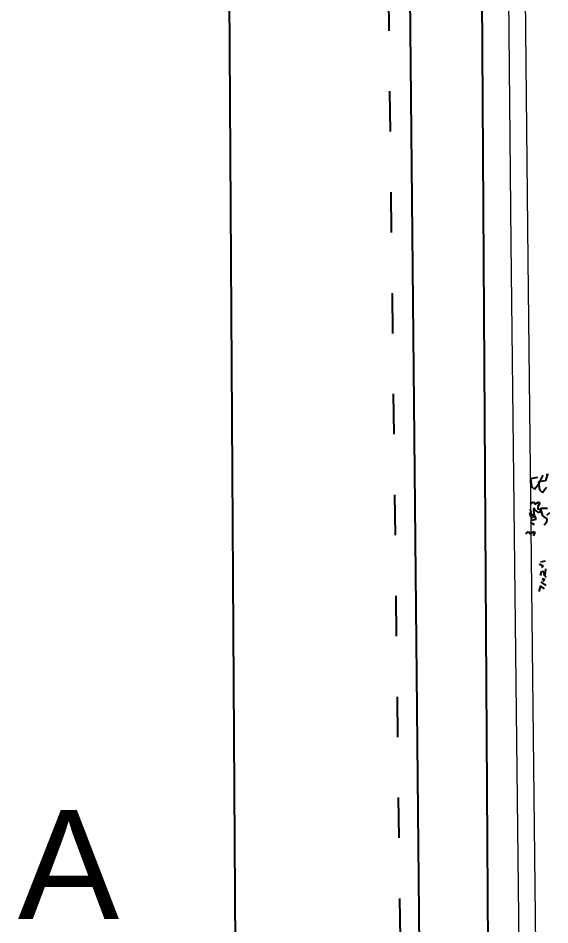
# Model space of a CAD drawing. Header units: metres. Extents: x -1655 to 449, y 40 to 361.
# Drawn here: x 50.204 to 51.787, y 50.913 to 53.609 of the extents above; entities that cross this region are included whole.
import ezdxf
from ezdxf.enums import TextEntityAlignment as Align

# ---------------------------------------------------------------- set-up
doc = ezdxf.new("R2010")
doc.units = ezdxf.units.M
doc.header["$MEASUREMENT"] = 0
doc.linetypes.add('ACAD_ISO03W100', pattern=[30, 12, -18])
doc.layers.add('13', color=13, linetype='Continuous', lineweight=9)
doc.layers.add('Layer5', color=31, linetype='Continuous', lineweight=9)
doc.layers.add('paisajismo', color=7, linetype='Continuous')
doc.styles.add('77', font='swiss.ttf')
doc.styles.add('DIMPLAN', font='romanc.shx', dxfattribs={"height": 0.15})
doc.dimstyles.new('DIMPLAN', dxfattribs={"dimtxt": 0.009, "dimasz": 0.219, "dimexe": 0.2, "dimexo": 0.2, "dimgap": 0.05, "dimtad": 0, "dimzin": 0, "dimdsep": 46, "dimtxsty": 'DIMPLAN', "dimblk1": 'DOTSMALL', "dimblk2": 'DOTSMALL', "dimsah": 1, "dimcen": 0, "dimse1": 1, "dimse2": 1, "dimclrd": 1, "dimclre": 1, "dimclrt": 2, "dimadec": 0, "dimazin": 0, "dimtfac": 0.909091, "dimtofl": 0, "dimtmove": 1, "dimatfit": 3, "dimldrblk": 'DOTSMALL', "dimfxl": 0.2, "dimtolj": 1, "dimtzin": 0, "dimarcsym": 0})

# ---------------------------------------------------------------- blocks, each defined once
blk = doc.blocks.new('_DOTSMALL')
at = {"color": 0, "linetype": 'ByBlock', "const_width": 0.5}
blk.add_lwpolyline([(-0.0625, 0, 1), (0.0625, 0, 1)], format="xyb", close=True, dxfattribs=at)
blk = doc.blocks.new('*D120')
at = {"color": 1, "lineweight": -2, "ltscale": 0.1, "transparency": 16777216}
for p, q in [((50.773, 63.2877), (50.8167, 56.3266)), ((50.8646, 48.687), (50.8209, 55.6481))]:
    blk.add_line(p, q, dxfattribs=at)
at = {"layer": 'DEFPOINTS', "color": 0, "ltscale": 0.1, "transparency": 16777216}
for p in [(51.2768, 63.2909), (50.8646, 48.687), (51.3685, 48.6902)]:
    blk.add_point(p, dxfattribs=at)
at = {"color": 1, "lineweight": -2, "ltscale": 0.1, "transparency": 16777216, "xscale": 0.2189999999999999, "yscale": 0.2189999999999999, "zscale": 0.2189999999999999}
for p, rotation in [((50.773, 63.2877), 90.35965872328516), ((50.8646, 48.687), 270.3596587232851)]:
    blk.add_blockref('_DOTSMALL', p, dxfattribs=dict(at, rotation=rotation))
at = {"color": 2, "ltscale": 0.1, "transparency": 16777216, "insert": (50.8188, 55.9874), "char_height": 0.15, "width": 0.6015, "attachment_point": 5, "rotation": 270.3597, "style": 'DIMPLAN'}
blk.add_mtext('\\A1;{\\C242;14.60}', dxfattribs=at)
blk = doc.blocks.new('AABBSEC')
at = {"layer": '13', "style": '77'}
blk.add_text('A', height=0.3239, dxfattribs=at).set_placement((6887.7465, 1839.5769), align=Align.MIDDLE_CENTER)
blk = doc.blocks.new('A$C78ED2221')
at = {"layer": 'paisajismo', "color": 86}
for p, q in [((0.9006, 0.1659), (0.9274, 0.1305)), ((0.9304, 0.1811), (0.9499, 0.1494)), ((0.988, 0.1478), (0.9679, 0.1618)), ((0.9829, 0.1711), (0.988, 0.1478)), ((1.0209, 0.1636), (1.0038, 0.1807)), ((1.013, 0.1754), (1.0187, 0.1698)), ((1.0187, 0.1698), (1.0453, 0.1736)), ((1.053, 0.1559), (1.0209, 0.1636)), ((1.0453, 0.1736), (1.0777, 0.1777)), ((1.1439, 0.1705), (1.1366, 0.1292)), ((1.4834, 0.1828), (1.4594, 0.1612)), ((1.5156, 0.187), (1.4834, 0.1828)), ((1.5437, 0.1483), (1.5156, 0.187)), ((1.5477, 0.187), (1.5718, 0.2129)), ((1.608, 0.1914), (1.608, 0.1397)), ((1.7492, 0.147), (1.7948, 0.1841)), ((1.8507, 0.1734), (1.8404, 0.1135)), ((1.8995, 0.1888), (1.8507, 0.1734)), ((1.9028, 0.2009), (1.9028, 0.1794)), ((0.9274, 0.1305), (0.8786, 0.1151)), ((0.9499, 0.1494), (0.9582, 0.135)), ((1.0168, 0.1312), (1.0554, 0.1413)), ((1.0554, 0.1413), (1.053, 0.1559)), ((1.0993, 0.1544), (1.0841, 0.1391)), ((1.1216, 0.1199), (1.0993, 0.1544)), ((1.3936, 0.0818), (1.3655, 0.0646)), ((1.4056, 0.0732), (1.3936, 0.0818)), ((1.5101, 0.0899), (1.5028, 0.0486)), ((1.5391, 0.0791), (1.5101, 0.0899)), ((1.6039, 0.1311), (1.5437, 0.1483)), ((1.5966, 0.1318), (1.5685, 0.1189)), ((1.5685, 0.1189), (1.5925, 0.0845)), ((1.5925, 0.0845), (1.6126, 0.0716)), ((1.6046, 0.1275), (1.5966, 0.1318)), ((1.6006, 0.1061), (1.6046, 0.1275)), ((1.6247, 0.1061), (1.6006, 0.1061)), ((1.608, 0.1397), (1.6039, 0.1311)), ((1.6528, 0.1232), (1.6247, 0.1061)), ((1.6447, 0.0802), (1.6648, 0.1147)), ((1.6648, 0.0672), (1.6447, 0.0802)), ((1.6648, 0.1147), (1.6528, 0.1232)), ((1.7723, 0.1203), (1.7492, 0.147)), ((1.8404, 0.1135), (1.7723, 0.1203)), ((1.7772, 0.0771), (1.8227, 0.1142)), ((1.8227, 0.1142), (1.9006, 0.1544)), ((1.8786, 0.1035), (1.8683, 0.0436)), ((1.3855, 0.0387), (1.4056, 0.0732)), ((1.4056, 0.0258), (1.3855, 0.0387)), ((1.3855, 0), (1.4056, 0.0258)), ((1.4877, 0.0392), (1.4655, 0.0737)), ((1.5237, 0.0581), (1.5417, 0.0704)), ((1.5408, 0.041), (1.5237, 0.0581)), ((1.5417, 0.0704), (1.5391, 0.0791)), ((1.5728, 0.0333), (1.5408, 0.041)), ((1.5484, 0.0759), (1.5484, 0.0544)), ((1.5885, 0.0672), (1.5484, 0.0759)), ((1.5484, 0.0544), (1.5845, 0.0458)), ((1.5845, 0.0458), (1.6006, 0.0415)), ((1.6126, 0.0716), (1.5885, 0.0672)), ((1.6447, 0.0415), (1.6648, 0.0672)), ((1.8002, 0.0505), (1.7772, 0.0771)), ((1.8683, 0.0436), (1.8002, 0.0505))]:
    blk.add_line(p, q, dxfattribs=at)

msp = doc.modelspace()

# ---------------------------------------------------------------- linework, layer by layer
at = {"color": 64, "linetype": 'ACAD_ISO03W100', "ltscale": 0.01}
msp.add_line((51.1868, 63.2909), (51.3685, 48.6902), dxfattribs=at)
for p, q in [((51.2795, 63.2402), (51.4179, 48.7402)), ((51.522, 63.0402), (51.6157, 48.9402))]:
    msp.add_line(p, q)
at = {"layer": 'Layer5'}
for p, q in [((51.5782, 62.9692), (51.6712, 52.94)), ((51.6229, 62.9284), (51.7218, 52.89)), ((51.6712, 52.94), (51.7146, 49.0402)), ((51.7218, 52.89), (51.764, 49.0902))]:
    msp.add_line(p, q, dxfattribs=at)

# ---------------------------------------------------------------- block references
msp.add_blockref('AABBSEC', (-6837.392, -1788.484))
at = {"color": 1, "xscale": -0.3381494434166233, "yscale": 0.3381494434166233, "zscale": 0.3381494434166233, "rotation": 270}
msp.add_blockref('A$C78ED2221', (51.7153, 51.6078), dxfattribs=at)

# ---------------------------------------------------------------- dimensions: what is measured, and where the dimension line sits
at = {"color": 242, "ltscale": 0.1, "true_color": 0xcd2027}
dim = msp.add_aligned_dim(p1=(51.2768, 63.2909), p2=(51.3685, 48.6902), distance=-0.5038, text='{\\C242;<>}', dimstyle='DIMPLAN', override={"dimfxl": 0.1, "dimfxlon": 1, "dimarcsym": 1}, dxfattribs=at)
dim.commit()
dim.dimension.update_dxf_attribs({"geometry": '*D120', "text_midpoint": (50.8188, 55.9874)})

doc.saveas('drawing.dxf')
